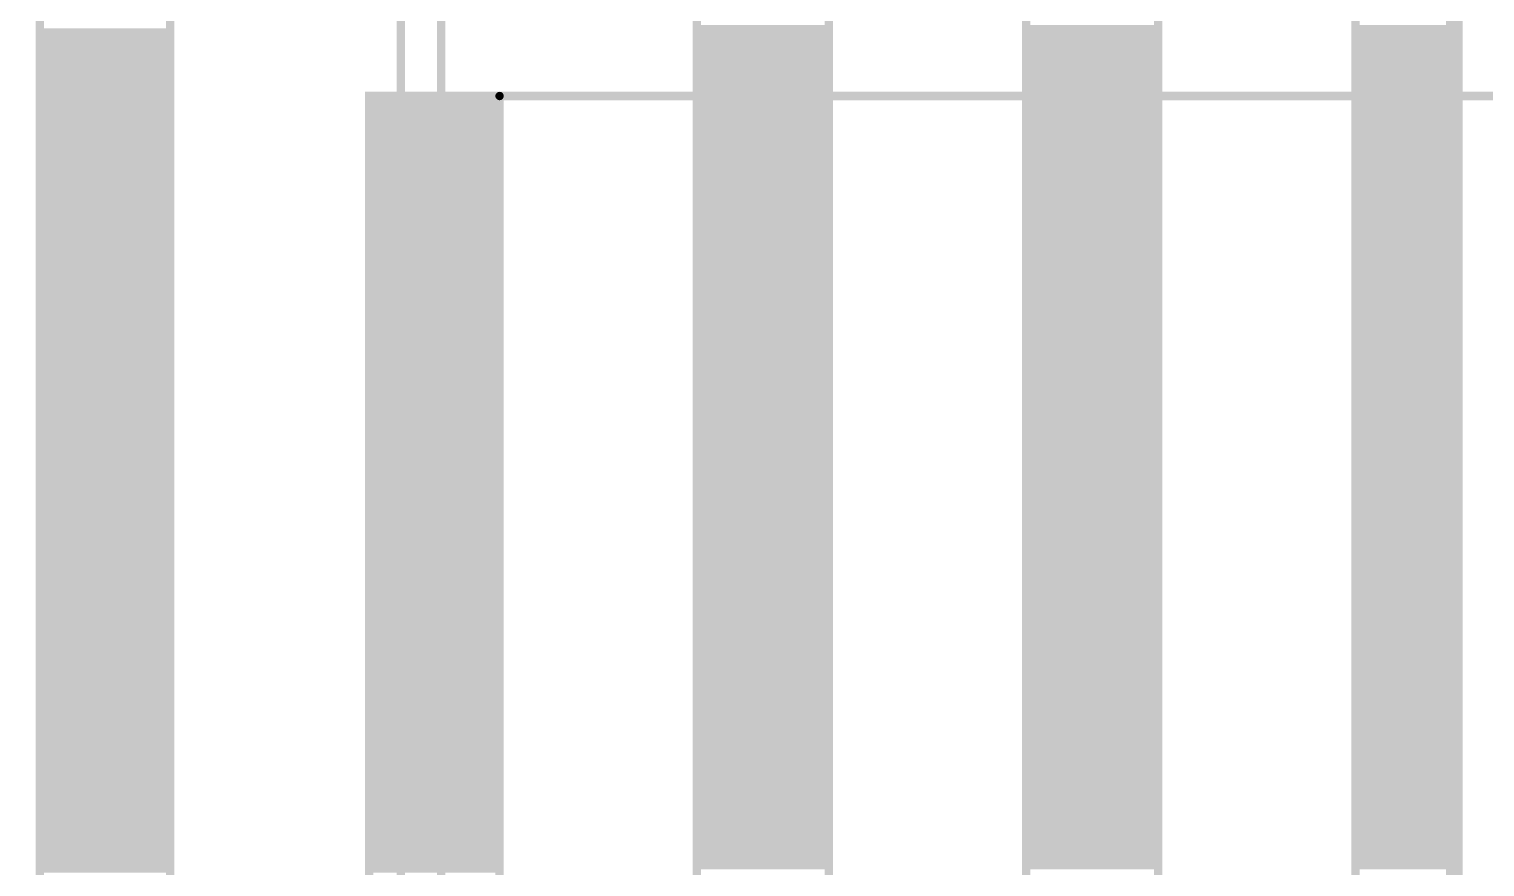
# Model space of a CAD drawing. Extents: x 2.14 to 10.29, y 1.14 to 8.17.
# Drawn here: x 8.953 to 9.823, y 5.006 to 5.507 of the extents above; entities that cross this region are included whole.
import ezdxf

# ---------------------------------------------------------------- set-up
doc = ezdxf.new("R2010")
doc.units = 0
doc.header["$LTSCALE"] = 25
doc.layers.get('0').update_dxf_attribs({"linetype": 'CONTINUOUS'})

# ---------------------------------------------------------------- blocks, each defined once
blk = doc.blocks.new('DISC')
at = {"color": 0, "const_width": 0.5}
blk.add_lwpolyline([(0, 0.25, 1), (0, -0.25, 1)], format="xyb", close=True, dxfattribs=at)

msp = doc.modelspace()

# ---------------------------------------------------------------- linework, layer by layer
at = {"color": 3}
for points, const_width in [([(8.388, 4.528), (8.388, 7.829), (9.805, 7.829), (9.805, 4.528), (8.388, 4.528)], 0.01), ([(8.959, 7.829), (9.037, 7.829), (9.037, 4.528), (8.959, 4.528), (8.959, 7.829)], 0.005), ([(9.352, 7.829), (9.431, 7.829), (9.431, 4.53), (9.352, 4.53), (9.352, 7.829)], 0.005), ([(9.549, 7.829), (9.628, 7.829), (9.628, 4.53), (9.549, 4.53), (9.549, 7.829)], 0.005), ([(9.746, 7.829), (9.805, 7.829), (9.805, 4.53), (9.746, 4.53), (9.746, 7.829)], 0.005), ([(9.199, 6.392), (9.199, 4.053)], 0.005), ([(9.175, 5.687), (9.175, 4.28)], 0.005), ([(8.959, 5.505), (9.037, 5.505)], 0.005), ([(9.352, 5.507), (9.431, 5.507)], 0.005), ([(9.352, 5.502), (9.431, 5.502)], 0.005), ([(9.549, 5.507), (9.628, 5.507)], 0.005), ([(9.549, 5.502), (9.628, 5.502)], 0.005), ([(9.746, 5.507), (9.805, 5.507)], 0.005), ([(9.746, 5.502), (9.805, 5.502)], 0.005), ([(8.959, 5.5), (9.037, 5.5)], 0.005), ([(8.959, 5.495), (9.037, 5.495)], 0.005), ([(9.352, 5.497), (9.431, 5.497)], 0.005), ([(9.352, 5.492), (9.431, 5.492)], 0.005), ([(9.549, 5.497), (9.628, 5.497)], 0.005), ([(9.549, 5.492), (9.628, 5.492)], 0.005), ([(9.746, 5.497), (9.805, 5.497)], 0.005), ([(9.746, 5.492), (9.805, 5.492)], 0.005), ([(8.959, 5.49), (9.037, 5.49)], 0.005), ([(8.959, 5.485), (9.037, 5.485)], 0.005), ([(9.352, 5.487), (9.431, 5.487)], 0.005), ([(9.549, 5.487), (9.628, 5.487)], 0.005), ([(9.746, 5.487), (9.805, 5.487)], 0.005), ([(8.959, 5.48), (9.037, 5.48)], 0.005), ([(8.959, 5.475), (9.037, 5.475)], 0.005), ([(9.352, 5.482), (9.431, 5.482)], 0.005), ([(9.352, 5.477), (9.431, 5.477)], 0.005), ([(9.549, 5.482), (9.628, 5.482)], 0.005), ([(9.549, 5.477), (9.628, 5.477)], 0.005), ([(9.746, 5.482), (9.805, 5.482)], 0.005), ([(9.746, 5.477), (9.805, 5.477)], 0.005), ([(8.959, 5.47), (9.037, 5.47)], 0.005), ([(9.156, 5.467), (9.156, 4.528), (9.234, 4.528), (9.234, 5.467), (9.156, 5.467)], 0.005), ([(9.234, 5.467), (10.012, 5.467)], 0.005), ([(9.352, 5.472), (9.431, 5.472)], 0.005), ([(9.352, 5.467), (9.431, 5.467)], 0.005), ([(9.549, 5.472), (9.628, 5.472)], 0.005), ([(9.549, 5.467), (9.628, 5.467)], 0.005), ([(9.746, 5.472), (9.805, 5.472)], 0.005), ([(9.746, 5.467), (9.805, 5.467)], 0.005), ([(8.959, 5.465), (9.037, 5.465)], 0.005), ([(8.959, 5.46), (9.037, 5.46)], 0.005), ([(9.156, 5.465), (9.234, 5.465)], 0.005), ([(9.156, 5.46), (9.234, 5.46)], 0.005), ([(9.352, 5.462), (9.431, 5.462)], 0.005), ([(9.352, 5.457), (9.431, 5.457)], 0.005), ([(9.549, 5.462), (9.628, 5.462)], 0.005), ([(9.549, 5.457), (9.628, 5.457)], 0.005), ([(9.746, 5.462), (9.805, 5.462)], 0.005), ([(9.746, 5.457), (9.805, 5.457)], 0.005), ([(8.959, 5.455), (9.037, 5.455)], 0.005), ([(8.959, 5.45), (9.037, 5.45)], 0.005), ([(9.156, 5.455), (9.234, 5.455)], 0.005), ([(9.156, 5.45), (9.234, 5.45)], 0.005), ([(9.352, 5.452), (9.431, 5.452)], 0.005), ([(9.549, 5.452), (9.628, 5.452)], 0.005), ([(9.746, 5.452), (9.805, 5.452)], 0.005), ([(8.959, 5.445), (9.037, 5.445)], 0.005), ([(8.959, 5.44), (9.037, 5.44)], 0.005), ([(9.156, 5.445), (9.234, 5.445)], 0.005), ([(9.156, 5.44), (9.234, 5.44)], 0.005), ([(9.352, 5.447), (9.431, 5.447)], 0.005), ([(9.352, 5.442), (9.431, 5.442)], 0.005), ([(9.549, 5.447), (9.628, 5.447)], 0.005), ([(9.549, 5.442), (9.628, 5.442)], 0.005), ([(9.746, 5.447), (9.805, 5.447)], 0.005), ([(9.746, 5.442), (9.805, 5.442)], 0.005), ([(8.959, 5.435), (9.037, 5.435)], 0.005), ([(9.156, 5.435), (9.234, 5.435)], 0.005), ([(9.352, 5.437), (9.431, 5.437)], 0.005), ([(9.352, 5.432), (9.431, 5.432)], 0.005), ([(9.549, 5.437), (9.628, 5.437)], 0.005), ([(9.549, 5.432), (9.628, 5.432)], 0.005), ([(9.746, 5.437), (9.805, 5.437)], 0.005), ([(9.746, 5.432), (9.805, 5.432)], 0.005), ([(8.959, 5.43), (9.037, 5.43)], 0.005), ([(8.959, 5.425), (9.037, 5.425)], 0.005), ([(9.156, 5.43), (9.234, 5.43)], 0.005), ([(9.156, 5.425), (9.234, 5.425)], 0.005), ([(9.352, 5.427), (9.431, 5.427)], 0.005), ([(9.549, 5.427), (9.628, 5.427)], 0.005), ([(9.746, 5.427), (9.805, 5.427)], 0.005), ([(8.959, 5.42), (9.037, 5.42)], 0.005), ([(8.959, 5.415), (9.037, 5.415)], 0.005), ([(9.156, 5.42), (9.234, 5.42)], 0.005), ([(9.156, 5.415), (9.234, 5.415)], 0.005), ([(9.352, 5.422), (9.431, 5.422)], 0.005), ([(9.352, 5.417), (9.431, 5.417)], 0.005), ([(9.549, 5.422), (9.628, 5.422)], 0.005), ([(9.549, 5.417), (9.628, 5.417)], 0.005), ([(9.746, 5.422), (9.805, 5.422)], 0.005), ([(9.746, 5.417), (9.805, 5.417)], 0.005), ([(8.959, 5.41), (9.037, 5.41)], 0.005), ([(8.959, 5.405), (9.037, 5.405)], 0.005), ([(9.156, 5.41), (9.234, 5.41)], 0.005), ([(9.156, 5.405), (9.234, 5.405)], 0.005), ([(9.352, 5.412), (9.431, 5.412)], 0.005), ([(9.352, 5.407), (9.431, 5.407)], 0.005), ([(9.549, 5.412), (9.628, 5.412)], 0.005), ([(9.549, 5.407), (9.628, 5.407)], 0.005), ([(9.746, 5.412), (9.805, 5.412)], 0.005), ([(9.746, 5.407), (9.805, 5.407)], 0.005), ([(8.959, 5.4), (9.037, 5.4)], 0.005), ([(9.156, 5.4), (9.234, 5.4)], 0.005), ([(9.352, 5.402), (9.431, 5.402)], 0.005), ([(9.352, 5.397), (9.431, 5.397)], 0.005), ([(9.549, 5.402), (9.628, 5.402)], 0.005), ([(9.549, 5.397), (9.628, 5.397)], 0.005), ([(9.746, 5.402), (9.805, 5.402)], 0.005), ([(9.746, 5.397), (9.805, 5.397)], 0.005), ([(8.959, 5.395), (9.037, 5.395)], 0.005), ([(8.959, 5.39), (9.037, 5.39)], 0.005), ([(9.156, 5.395), (9.234, 5.395)], 0.005), ([(9.156, 5.39), (9.234, 5.39)], 0.005), ([(9.352, 5.392), (9.431, 5.392)], 0.005), ([(9.549, 5.392), (9.628, 5.392)], 0.005), ([(9.746, 5.392), (9.805, 5.392)], 0.005), ([(8.959, 5.385), (9.037, 5.385)], 0.005), ([(8.959, 5.38), (9.037, 5.38)], 0.005), ([(9.156, 5.385), (9.234, 5.385)], 0.005), ([(9.156, 5.38), (9.234, 5.38)], 0.005), ([(9.352, 5.387), (9.431, 5.387)], 0.005), ([(9.352, 5.382), (9.431, 5.382)], 0.005), ([(9.549, 5.387), (9.628, 5.387)], 0.005), ([(9.549, 5.382), (9.628, 5.382)], 0.005), ([(9.746, 5.387), (9.805, 5.387)], 0.005), ([(9.746, 5.382), (9.805, 5.382)], 0.005), ([(8.959, 5.375), (9.037, 5.375)], 0.005), ([(8.959, 5.37), (9.037, 5.37)], 0.005), ([(9.156, 5.375), (9.234, 5.375)], 0.005), ([(9.156, 5.37), (9.234, 5.37)], 0.005), ([(9.352, 5.377), (9.431, 5.377)], 0.005), ([(9.352, 5.372), (9.431, 5.372)], 0.005), ([(9.549, 5.377), (9.628, 5.377)], 0.005), ([(9.549, 5.372), (9.628, 5.372)], 0.005), ([(9.746, 5.377), (9.805, 5.377)], 0.005), ([(9.746, 5.372), (9.805, 5.372)], 0.005), ([(8.959, 5.365), (9.037, 5.365)], 0.005), ([(9.156, 5.365), (9.234, 5.365)], 0.005), ([(9.352, 5.367), (9.431, 5.367)], 0.005), ([(9.352, 5.362), (9.431, 5.362)], 0.005), ([(9.549, 5.367), (9.628, 5.367)], 0.005), ([(9.549, 5.362), (9.628, 5.362)], 0.005), ([(9.746, 5.367), (9.805, 5.367)], 0.005), ([(9.746, 5.362), (9.805, 5.362)], 0.005), ([(8.959, 5.36), (9.037, 5.36)], 0.005), ([(8.959, 5.355), (9.037, 5.355)], 0.005), ([(9.156, 5.36), (9.234, 5.36)], 0.005), ([(9.156, 5.355), (9.234, 5.355)], 0.005), ([(9.352, 5.357), (9.431, 5.357)], 0.005), ([(9.549, 5.357), (9.628, 5.357)], 0.005), ([(9.746, 5.357), (9.805, 5.357)], 0.005), ([(8.959, 5.35), (9.037, 5.35)], 0.005), ([(8.959, 5.345), (9.037, 5.345)], 0.005), ([(9.156, 5.35), (9.234, 5.35)], 0.005), ([(9.156, 5.345), (9.234, 5.345)], 0.005), ([(9.352, 5.352), (9.431, 5.352)], 0.005), ([(9.352, 5.347), (9.431, 5.347)], 0.005), ([(9.549, 5.352), (9.628, 5.352)], 0.005), ([(9.549, 5.347), (9.628, 5.347)], 0.005), ([(9.746, 5.352), (9.805, 5.352)], 0.005), ([(9.746, 5.347), (9.805, 5.347)], 0.005), ([(8.959, 5.34), (9.037, 5.34)], 0.005), ([(8.959, 5.335), (9.037, 5.335)], 0.005), ([(9.156, 5.34), (9.234, 5.34)], 0.005), ([(9.156, 5.335), (9.234, 5.335)], 0.005), ([(9.352, 5.342), (9.431, 5.342)], 0.005), ([(9.352, 5.337), (9.431, 5.337)], 0.005), ([(9.549, 5.342), (9.628, 5.342)], 0.005), ([(9.549, 5.337), (9.628, 5.337)], 0.005), ([(9.746, 5.342), (9.805, 5.342)], 0.005), ([(9.746, 5.337), (9.805, 5.337)], 0.005), ([(8.959, 5.33), (9.037, 5.33)], 0.005), ([(9.156, 5.33), (9.234, 5.33)], 0.005), ([(9.352, 5.332), (9.431, 5.332)], 0.005), ([(9.352, 5.327), (9.431, 5.327)], 0.005), ([(9.549, 5.332), (9.628, 5.332)], 0.005), ([(9.549, 5.327), (9.628, 5.327)], 0.005), ([(9.746, 5.332), (9.805, 5.332)], 0.005), ([(9.746, 5.327), (9.805, 5.327)], 0.005), ([(8.959, 5.325), (9.037, 5.325)], 0.005), ([(8.959, 5.32), (9.037, 5.32)], 0.005), ([(9.156, 5.325), (9.234, 5.325)], 0.005), ([(9.156, 5.32), (9.234, 5.32)], 0.005), ([(9.352, 5.322), (9.431, 5.322)], 0.005), ([(9.549, 5.322), (9.628, 5.322)], 0.005), ([(9.746, 5.322), (9.805, 5.322)], 0.005), ([(8.959, 5.315), (9.037, 5.315)], 0.005), ([(8.959, 5.31), (9.037, 5.31)], 0.005), ([(9.156, 5.315), (9.234, 5.315)], 0.005), ([(9.156, 5.31), (9.234, 5.31)], 0.005), ([(9.352, 5.317), (9.431, 5.317)], 0.005), ([(9.352, 5.312), (9.431, 5.312)], 0.005), ([(9.549, 5.317), (9.628, 5.317)], 0.005), ([(9.549, 5.312), (9.628, 5.312)], 0.005), ([(9.746, 5.317), (9.805, 5.317)], 0.005), ([(9.746, 5.312), (9.805, 5.312)], 0.005), ([(8.959, 5.305), (9.037, 5.305)], 0.005), ([(9.156, 5.305), (9.234, 5.305)], 0.005), ([(9.352, 5.307), (9.431, 5.307)], 0.005), ([(9.352, 5.302), (9.431, 5.302)], 0.005), ([(9.549, 5.307), (9.628, 5.307)], 0.005), ([(9.549, 5.302), (9.628, 5.302)], 0.005), ([(9.746, 5.307), (9.805, 5.307)], 0.005), ([(9.746, 5.302), (9.805, 5.302)], 0.005), ([(8.959, 5.3), (9.037, 5.3)], 0.005), ([(8.959, 5.295), (9.037, 5.295)], 0.005), ([(9.156, 5.3), (9.234, 5.3)], 0.005), ([(9.156, 5.295), (9.234, 5.295)], 0.005), ([(9.352, 5.297), (9.431, 5.297)], 0.005), ([(9.352, 5.292), (9.431, 5.292)], 0.005), ([(9.549, 5.297), (9.628, 5.297)], 0.005), ([(9.549, 5.292), (9.628, 5.292)], 0.005), ([(9.746, 5.297), (9.805, 5.297)], 0.005), ([(9.746, 5.292), (9.805, 5.292)], 0.005), ([(8.959, 5.29), (9.037, 5.29)], 0.005), ([(8.959, 5.285), (9.037, 5.285)], 0.005), ([(9.156, 5.29), (9.234, 5.29)], 0.005), ([(9.156, 5.285), (9.234, 5.285)], 0.005), ([(9.352, 5.287), (9.431, 5.287)], 0.005), ([(9.549, 5.287), (9.628, 5.287)], 0.005), ([(9.746, 5.287), (9.805, 5.287)], 0.005), ([(8.959, 5.28), (9.037, 5.28)], 0.005), ([(8.959, 5.275), (9.037, 5.275)], 0.005), ([(9.156, 5.28), (9.234, 5.28)], 0.005), ([(9.156, 5.275), (9.234, 5.275)], 0.005), ([(9.352, 5.282), (9.431, 5.282)], 0.005), ([(9.352, 5.277), (9.431, 5.277)], 0.005), ([(9.549, 5.282), (9.628, 5.282)], 0.005), ([(9.549, 5.277), (9.628, 5.277)], 0.005), ([(9.746, 5.282), (9.805, 5.282)], 0.005), ([(9.746, 5.277), (9.805, 5.277)], 0.005), ([(8.959, 5.27), (9.037, 5.27)], 0.005), ([(9.156, 5.27), (9.234, 5.27)], 0.005), ([(9.352, 5.272), (9.431, 5.272)], 0.005), ([(9.352, 5.267), (9.431, 5.267)], 0.005), ([(9.549, 5.272), (9.628, 5.272)], 0.005), ([(9.549, 5.267), (9.628, 5.267)], 0.005), ([(9.746, 5.272), (9.805, 5.272)], 0.005), ([(9.746, 5.267), (9.805, 5.267)], 0.005), ([(8.959, 5.265), (9.037, 5.265)], 0.005), ([(8.959, 5.26), (9.037, 5.26)], 0.005), ([(9.156, 5.265), (9.234, 5.265)], 0.005), ([(9.156, 5.26), (9.234, 5.26)], 0.005), ([(9.352, 5.262), (9.431, 5.262)], 0.005), ([(9.352, 5.257), (9.431, 5.257)], 0.005), ([(9.549, 5.262), (9.628, 5.262)], 0.005), ([(9.549, 5.257), (9.628, 5.257)], 0.005), ([(9.746, 5.262), (9.805, 5.262)], 0.005), ([(9.746, 5.257), (9.805, 5.257)], 0.005), ([(8.959, 5.255), (9.037, 5.255)], 0.005), ([(8.959, 5.25), (9.037, 5.25)], 0.005), ([(9.156, 5.255), (9.234, 5.255)], 0.005), ([(9.156, 5.25), (9.234, 5.25)], 0.005), ([(9.352, 5.252), (9.431, 5.252)], 0.005), ([(9.549, 5.252), (9.628, 5.252)], 0.005), ([(9.746, 5.252), (9.805, 5.252)], 0.005), ([(8.959, 5.245), (9.037, 5.245)], 0.005), ([(8.959, 5.24), (9.037, 5.24)], 0.005), ([(9.156, 5.245), (9.234, 5.245)], 0.005), ([(9.156, 5.24), (9.234, 5.24)], 0.005), ([(9.352, 5.247), (9.431, 5.247)], 0.005), ([(9.352, 5.242), (9.431, 5.242)], 0.005), ([(9.549, 5.247), (9.628, 5.247)], 0.005), ([(9.549, 5.242), (9.628, 5.242)], 0.005), ([(9.746, 5.247), (9.805, 5.247)], 0.005), ([(9.746, 5.242), (9.805, 5.242)], 0.005), ([(8.959, 5.235), (9.037, 5.235)], 0.005), ([(9.156, 5.235), (9.234, 5.235)], 0.005), ([(9.352, 5.237), (9.431, 5.237)], 0.005), ([(9.352, 5.232), (9.431, 5.232)], 0.005), ([(9.549, 5.237), (9.628, 5.237)], 0.005), ([(9.549, 5.232), (9.628, 5.232)], 0.005), ([(9.746, 5.237), (9.805, 5.237)], 0.005), ([(9.746, 5.232), (9.805, 5.232)], 0.005), ([(8.959, 5.23), (9.037, 5.23)], 0.005), ([(8.959, 5.225), (9.037, 5.225)], 0.005), ([(9.156, 5.23), (9.234, 5.23)], 0.005), ([(9.156, 5.225), (9.234, 5.225)], 0.005), ([(9.352, 5.227), (9.431, 5.227)], 0.005), ([(9.352, 5.222), (9.431, 5.222)], 0.005), ([(9.549, 5.227), (9.628, 5.227)], 0.005), ([(9.549, 5.222), (9.628, 5.222)], 0.005), ([(9.746, 5.227), (9.805, 5.227)], 0.005), ([(9.746, 5.222), (9.805, 5.222)], 0.005), ([(8.959, 5.22), (9.037, 5.22)], 0.005), ([(8.959, 5.215), (9.037, 5.215)], 0.005), ([(9.156, 5.22), (9.234, 5.22)], 0.005), ([(9.156, 5.215), (9.234, 5.215)], 0.005), ([(9.352, 5.217), (9.431, 5.217)], 0.005), ([(9.549, 5.217), (9.628, 5.217)], 0.005), ([(9.746, 5.217), (9.805, 5.217)], 0.005), ([(8.959, 5.21), (9.037, 5.21)], 0.005), ([(8.959, 5.205), (9.037, 5.205)], 0.005), ([(9.156, 5.21), (9.234, 5.21)], 0.005), ([(9.156, 5.205), (9.234, 5.205)], 0.005), ([(9.352, 5.212), (9.431, 5.212)], 0.005), ([(9.352, 5.207), (9.431, 5.207)], 0.005), ([(9.549, 5.212), (9.628, 5.212)], 0.005), ([(9.549, 5.207), (9.628, 5.207)], 0.005), ([(9.746, 5.212), (9.805, 5.212)], 0.005), ([(9.746, 5.207), (9.805, 5.207)], 0.005), ([(8.959, 5.2), (9.037, 5.2)], 0.005), ([(9.156, 5.2), (9.234, 5.2)], 0.005), ([(9.352, 5.202), (9.431, 5.202)], 0.005), ([(9.352, 5.197), (9.431, 5.197)], 0.005), ([(9.549, 5.202), (9.628, 5.202)], 0.005), ([(9.549, 5.197), (9.628, 5.197)], 0.005), ([(9.746, 5.202), (9.805, 5.202)], 0.005), ([(9.746, 5.197), (9.805, 5.197)], 0.005), ([(8.959, 5.195), (9.037, 5.195)], 0.005), ([(8.959, 5.19), (9.037, 5.19)], 0.005), ([(9.156, 5.195), (9.234, 5.195)], 0.005), ([(9.156, 5.19), (9.234, 5.19)], 0.005), ([(9.352, 5.192), (9.431, 5.192)], 0.005), ([(9.352, 5.187), (9.431, 5.187)], 0.005), ([(9.549, 5.192), (9.628, 5.192)], 0.005), ([(9.549, 5.187), (9.628, 5.187)], 0.005), ([(9.746, 5.192), (9.805, 5.192)], 0.005), ([(9.746, 5.187), (9.805, 5.187)], 0.005), ([(8.959, 5.185), (9.037, 5.185)], 0.005), ([(8.959, 5.18), (9.037, 5.18)], 0.005), ([(9.156, 5.185), (9.234, 5.185)], 0.005), ([(9.156, 5.18), (9.234, 5.18)], 0.005), ([(9.352, 5.182), (9.431, 5.182)], 0.005), ([(9.549, 5.182), (9.628, 5.182)], 0.005), ([(9.746, 5.182), (9.805, 5.182)], 0.005), ([(8.959, 5.175), (9.037, 5.175)], 0.005), ([(8.959, 5.17), (9.037, 5.17)], 0.005), ([(9.156, 5.175), (9.234, 5.175)], 0.005), ([(9.156, 5.17), (9.234, 5.17)], 0.005), ([(9.352, 5.177), (9.431, 5.177)], 0.005), ([(9.352, 5.172), (9.431, 5.172)], 0.005), ([(9.549, 5.177), (9.628, 5.177)], 0.005), ([(9.549, 5.172), (9.628, 5.172)], 0.005), ([(9.746, 5.177), (9.805, 5.177)], 0.005), ([(9.746, 5.172), (9.805, 5.172)], 0.005), ([(8.959, 5.165), (9.037, 5.165)], 0.005), ([(9.156, 5.165), (9.234, 5.165)], 0.005), ([(9.352, 5.167), (9.431, 5.167)], 0.005), ([(9.352, 5.162), (9.431, 5.162)], 0.005), ([(9.549, 5.167), (9.628, 5.167)], 0.005), ([(9.549, 5.162), (9.628, 5.162)], 0.005), ([(9.746, 5.167), (9.805, 5.167)], 0.005), ([(9.746, 5.162), (9.805, 5.162)], 0.005), ([(8.959, 5.16), (9.037, 5.16)], 0.005), ([(8.959, 5.155), (9.037, 5.155)], 0.005), ([(9.156, 5.16), (9.234, 5.16)], 0.005), ([(9.156, 5.155), (9.234, 5.155)], 0.005), ([(9.352, 5.157), (9.431, 5.157)], 0.005), ([(9.549, 5.157), (9.628, 5.157)], 0.005), ([(9.746, 5.157), (9.805, 5.157)], 0.005), ([(8.959, 5.15), (9.037, 5.15)], 0.005), ([(8.959, 5.145), (9.037, 5.145)], 0.005), ([(9.156, 5.15), (9.234, 5.15)], 0.005), ([(9.156, 5.145), (9.234, 5.145)], 0.005), ([(9.352, 5.152), (9.431, 5.152)], 0.005), ([(9.352, 5.147), (9.431, 5.147)], 0.005), ([(9.549, 5.152), (9.628, 5.152)], 0.005), ([(9.549, 5.147), (9.628, 5.147)], 0.005), ([(9.746, 5.152), (9.805, 5.152)], 0.005), ([(9.746, 5.147), (9.805, 5.147)], 0.005), ([(8.959, 5.14), (9.037, 5.14)], 0.005), ([(8.959, 5.135), (9.037, 5.135)], 0.005), ([(9.156, 5.14), (9.234, 5.14)], 0.005), ([(9.156, 5.135), (9.234, 5.135)], 0.005), ([(9.352, 5.142), (9.431, 5.142)], 0.005), ([(9.352, 5.137), (9.431, 5.137)], 0.005), ([(9.549, 5.142), (9.628, 5.142)], 0.005), ([(9.549, 5.137), (9.628, 5.137)], 0.005), ([(9.746, 5.142), (9.805, 5.142)], 0.005), ([(9.746, 5.137), (9.805, 5.137)], 0.005), ([(8.959, 5.13), (9.037, 5.13)], 0.005), ([(9.156, 5.13), (9.234, 5.13)], 0.005), ([(9.352, 5.132), (9.431, 5.132)], 0.005), ([(9.352, 5.127), (9.431, 5.127)], 0.005), ([(9.549, 5.132), (9.628, 5.132)], 0.005), ([(9.549, 5.127), (9.628, 5.127)], 0.005), ([(9.746, 5.132), (9.805, 5.132)], 0.005), ([(9.746, 5.127), (9.805, 5.127)], 0.005), ([(8.959, 5.125), (9.037, 5.125)], 0.005), ([(8.959, 5.12), (9.037, 5.12)], 0.005), ([(9.156, 5.125), (9.234, 5.125)], 0.005), ([(9.156, 5.12), (9.234, 5.12)], 0.005), ([(9.352, 5.122), (9.431, 5.122)], 0.005), ([(9.549, 5.122), (9.628, 5.122)], 0.005), ([(9.746, 5.122), (9.805, 5.122)], 0.005), ([(8.959, 5.115), (9.037, 5.115)], 0.005), ([(8.959, 5.11), (9.037, 5.11)], 0.005), ([(9.156, 5.115), (9.234, 5.115)], 0.005), ([(9.156, 5.11), (9.234, 5.11)], 0.005), ([(9.352, 5.117), (9.431, 5.117)], 0.005), ([(9.352, 5.112), (9.431, 5.112)], 0.005), ([(9.549, 5.117), (9.628, 5.117)], 0.005), ([(9.549, 5.112), (9.628, 5.112)], 0.005), ([(9.746, 5.117), (9.805, 5.117)], 0.005), ([(9.746, 5.112), (9.805, 5.112)], 0.005), ([(8.959, 5.105), (9.037, 5.105)], 0.005), ([(8.959, 5.1), (9.037, 5.1)], 0.005), ([(9.156, 5.105), (9.234, 5.105)], 0.005), ([(9.156, 5.1), (9.234, 5.1)], 0.005), ([(9.352, 5.107), (9.431, 5.107)], 0.005), ([(9.352, 5.102), (9.431, 5.102)], 0.005), ([(9.549, 5.107), (9.628, 5.107)], 0.005), ([(9.549, 5.102), (9.628, 5.102)], 0.005), ([(9.746, 5.107), (9.805, 5.107)], 0.005), ([(9.746, 5.102), (9.805, 5.102)], 0.005), ([(8.959, 5.095), (9.037, 5.095)], 0.005), ([(9.156, 5.095), (9.234, 5.095)], 0.005), ([(9.352, 5.097), (9.431, 5.097)], 0.005), ([(9.352, 5.092), (9.431, 5.092)], 0.005), ([(9.549, 5.097), (9.628, 5.097)], 0.005), ([(9.549, 5.092), (9.628, 5.092)], 0.005), ([(9.746, 5.097), (9.805, 5.097)], 0.005), ([(9.746, 5.092), (9.805, 5.092)], 0.005), ([(8.959, 5.09), (9.037, 5.09)], 0.005), ([(8.959, 5.085), (9.037, 5.085)], 0.005), ([(9.156, 5.09), (9.234, 5.09)], 0.005), ([(9.156, 5.085), (9.234, 5.085)], 0.005), ([(9.352, 5.087), (9.431, 5.087)], 0.005), ([(9.549, 5.087), (9.628, 5.087)], 0.005), ([(9.746, 5.087), (9.805, 5.087)], 0.005), ([(8.959, 5.08), (9.037, 5.08)], 0.005), ([(8.959, 5.075), (9.037, 5.075)], 0.005), ([(9.156, 5.08), (9.234, 5.08)], 0.005), ([(9.156, 5.075), (9.234, 5.075)], 0.005), ([(9.352, 5.082), (9.431, 5.082)], 0.005), ([(9.352, 5.077), (9.431, 5.077)], 0.005), ([(9.549, 5.082), (9.628, 5.082)], 0.005), ([(9.549, 5.077), (9.628, 5.077)], 0.005), ([(9.746, 5.082), (9.805, 5.082)], 0.005), ([(9.746, 5.077), (9.805, 5.077)], 0.005), ([(8.959, 5.07), (9.037, 5.07)], 0.005), ([(9.156, 5.07), (9.234, 5.07)], 0.005), ([(9.352, 5.072), (9.431, 5.072)], 0.005), ([(9.352, 5.067), (9.431, 5.067)], 0.005), ([(9.549, 5.072), (9.628, 5.072)], 0.005), ([(9.549, 5.067), (9.628, 5.067)], 0.005), ([(9.746, 5.072), (9.805, 5.072)], 0.005), ([(9.746, 5.067), (9.805, 5.067)], 0.005), ([(8.959, 5.065), (9.037, 5.065)], 0.005), ([(8.959, 5.06), (9.037, 5.06)], 0.005), ([(9.156, 5.065), (9.234, 5.065)], 0.005), ([(9.156, 5.06), (9.234, 5.06)], 0.005), ([(9.352, 5.062), (9.431, 5.062)], 0.005), ([(9.352, 5.057), (9.431, 5.057)], 0.005), ([(9.549, 5.062), (9.628, 5.062)], 0.005), ([(9.549, 5.057), (9.628, 5.057)], 0.005), ([(9.746, 5.062), (9.805, 5.062)], 0.005), ([(9.746, 5.057), (9.805, 5.057)], 0.005), ([(8.959, 5.055), (9.037, 5.055)], 0.005), ([(8.959, 5.05), (9.037, 5.05)], 0.005), ([(9.156, 5.055), (9.234, 5.055)], 0.005), ([(9.156, 5.05), (9.234, 5.05)], 0.005), ([(9.352, 5.052), (9.431, 5.052)], 0.005), ([(9.549, 5.052), (9.628, 5.052)], 0.005), ([(9.746, 5.052), (9.805, 5.052)], 0.005), ([(8.959, 5.045), (9.037, 5.045)], 0.005), ([(8.959, 5.04), (9.037, 5.04)], 0.005), ([(9.156, 5.045), (9.234, 5.045)], 0.005), ([(9.156, 5.04), (9.234, 5.04)], 0.005), ([(9.352, 5.047), (9.431, 5.047)], 0.005), ([(9.352, 5.042), (9.431, 5.042)], 0.005), ([(9.549, 5.047), (9.628, 5.047)], 0.005), ([(9.549, 5.042), (9.628, 5.042)], 0.005), ([(9.746, 5.047), (9.805, 5.047)], 0.005), ([(9.746, 5.042), (9.805, 5.042)], 0.005), ([(8.959, 5.035), (9.037, 5.035)], 0.005), ([(9.156, 5.035), (9.234, 5.035)], 0.005), ([(9.352, 5.037), (9.431, 5.037)], 0.005), ([(9.352, 5.032), (9.431, 5.032)], 0.005), ([(9.549, 5.037), (9.628, 5.037)], 0.005), ([(9.549, 5.032), (9.628, 5.032)], 0.005), ([(9.746, 5.037), (9.805, 5.037)], 0.005), ([(9.746, 5.032), (9.805, 5.032)], 0.005), ([(8.959, 5.03), (9.037, 5.03)], 0.005), ([(8.959, 5.025), (9.037, 5.025)], 0.005), ([(9.156, 5.03), (9.234, 5.03)], 0.005), ([(9.156, 5.025), (9.234, 5.025)], 0.005), ([(9.352, 5.027), (9.431, 5.027)], 0.005), ([(9.352, 5.022), (9.431, 5.022)], 0.005), ([(9.549, 5.027), (9.628, 5.027)], 0.005), ([(9.549, 5.022), (9.628, 5.022)], 0.005), ([(9.746, 5.027), (9.805, 5.027)], 0.005), ([(9.746, 5.022), (9.805, 5.022)], 0.005), ([(8.959, 5.02), (9.037, 5.02)], 0.005), ([(8.959, 5.015), (9.037, 5.015)], 0.005), ([(9.156, 5.02), (9.234, 5.02)], 0.005), ([(9.156, 5.015), (9.234, 5.015)], 0.005), ([(9.352, 5.017), (9.431, 5.017)], 0.005), ([(9.549, 5.017), (9.628, 5.017)], 0.005), ([(9.746, 5.017), (9.805, 5.017)], 0.005), ([(8.959, 5.01), (9.037, 5.01)], 0.005), ([(8.959, 5.005), (9.037, 5.005)], 0.005), ([(9.156, 5.01), (9.234, 5.01)], 0.005), ([(9.156, 5.005), (9.234, 5.005)], 0.005), ([(9.352, 5.012), (9.431, 5.012)], 0.005), ([(9.352, 5.007), (9.431, 5.007)], 0.005), ([(9.549, 5.012), (9.628, 5.012)], 0.005), ([(9.549, 5.007), (9.628, 5.007)], 0.005), ([(9.746, 5.012), (9.805, 5.012)], 0.005), ([(9.746, 5.007), (9.805, 5.007)], 0.005)]:
    msp.add_lwpolyline(points, dxfattribs=dict(at, const_width=const_width))

# ---------------------------------------------------------------- block references
at = {"color": 3, "xscale": 0.005, "yscale": 0.005}
msp.add_blockref('DISC', (9.234, 5.467), dxfattribs=at)

doc.saveas('drawing.dxf')
